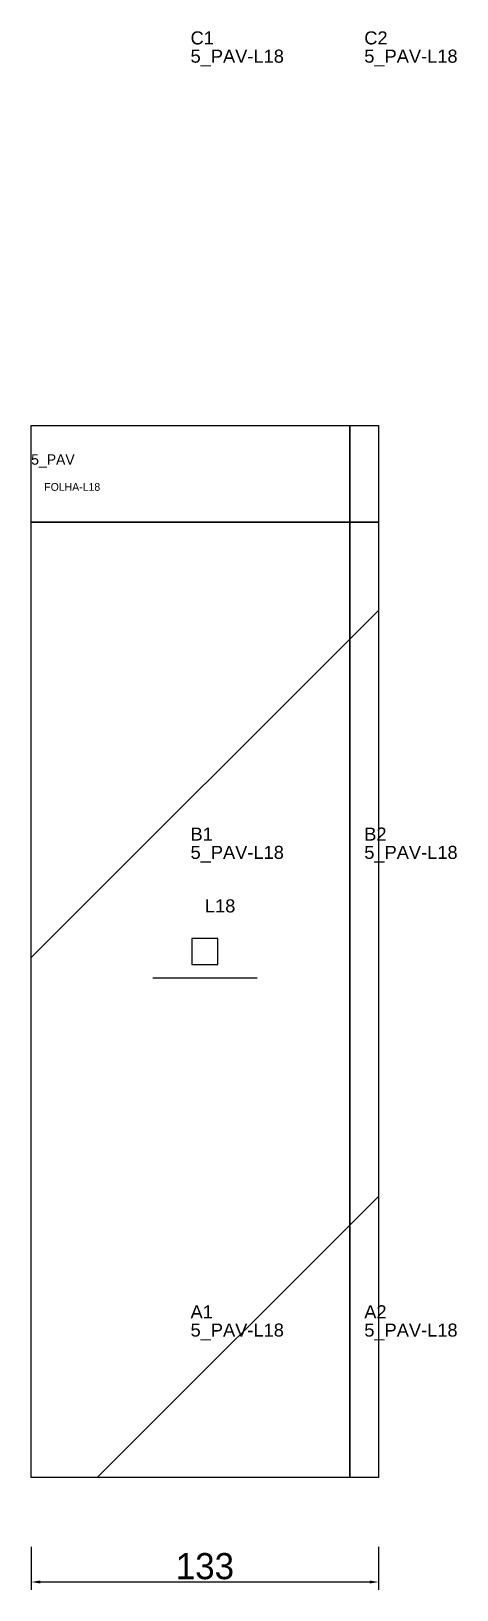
# Model space of a CAD drawing. Header units: metres. Extents: x 222 to 385, y -244 to 353.
import ezdxf

# ---------------------------------------------------------------- set-up
doc = ezdxf.new("R2010")
doc.units = ezdxf.units.M
for name, color, linetype in [('3', 3, 'CONTINUOUS'), ('AUX00', 7, 'CONTINUOUS'), ('COTA', 241, 'CONTINUOUS'), ('FOLHA', 255, 'CONTINUOUS'), ('Hachura', 251, 'CONTINUOUS'), ('NOMENCLATURA', 7, 'CONTINUOUS'), ('Nível', 160, 'CONTINUOUS'), ('Painéis', 200, 'CONTINUOUS'), ('Pilares', 5, 'CONTINUOUS'), ('SARR_2.2x7', 40, 'CONTINUOUS')]:
    doc.layers.add(name, color=color, linetype=linetype)
doc.styles.add('ARIAL', font='Arial.ttf')
doc.styles.add('STR_STANDARD', font='arial.ttf')
doc.dimstyles.new('EZ DXF', dxfattribs={"dimtxt": 10, "dimasz": 3.5, "dimexe": 3, "dimexo": 1.5, "dimgap": 1, "dimtad": 1, "dimdec": 1, "dimdsep": 46, "dimcen": 2.5, "dimazin": 3, "dimtfac": 1, "dimtmove": 0, "dimatfit": 3})

msp = doc.modelspace()

# ---------------------------------------------------------------- hatches: boundary and pattern name
at = {"layer": 'Hachura'}
h = msp.add_hatch(dxfattribs=at)
h.set_pattern_fill('ANSI31', scale=50)
h.paths.add_polyline_path([(222.2, 201.5), (355.2, 201.5), (355.2, -201.5), (222.2, -201.5)])
h = msp.add_hatch(dxfattribs=at)
h.set_pattern_fill('ANSI31', scale=50)
h.paths.add_polyline_path([(222.2, 201.5), (355.2, 201.5), (355.2, -201.5), (222.2, -201.5)])

# ---------------------------------------------------------------- linework, layer by layer
at = {"layer": '3'}
for points in [[(344.2, -201.5), (344.2, 201.5)], [(344.2, -201.5), (344.2, 201.5)], [(222.2, 164.5), (355.2, 164.5)], [(222.2, 164.5), (355.2, 164.5)]]:
    msp.add_lwpolyline(points, close=True, dxfattribs=at)
at = {"layer": 'Painéis', "color": 200}
for p, q in [((222.2, 201.5), (355.2, 201.5)), ((222.2, -201.5), (222.2, 201.5)), ((222.2, 201.5), (355.2, 201.5)), ((222.2, -201.5), (222.2, 201.5)), ((355.2, 201.5), (355.2, -201.5)), ((355.2, 201.5), (355.2, -201.5)), ((355.2, -201.5), (222.2, -201.5)), ((355.2, -201.5), (222.2, -201.5))]:
    msp.add_line(p, q, dxfattribs=at)
at = {"layer": 'Pilares'}
msp.add_lwpolyline([(283.7, -5), (293.7, -5), (293.7, 5), (283.7, 5)], close=True, dxfattribs=at)
msp.add_lwpolyline([(283.7, -5), (293.7, -5), (293.7, 5), (283.7, 5)], close=True, dxfattribs=at)
at = {"layer": 'SARR_2.2x7'}
msp.add_line((268.7, -10), (308.7, -10), dxfattribs=at)
msp.add_line((268.7, -10), (308.7, -10), dxfattribs=at)

# ---------------------------------------------------------------- texts
at = {"layer": '3', "style": 'STR_STANDARD'}
for s, p in [('C1', (283.2, 347.5)), ('C1', (283.2, 347.5)), ('C2', (349.7, 347.5)), ('C2', (349.7, 347.5)), ('B1', (283.2, 42.5)), ('B1', (283.2, 42.5)), ('B2', (349.7, 42.5)), ('B2', (349.7, 42.5)), ('A1', (283.2, -140.5)), ('A1', (283.2, -140.5)), ('A2', (349.7, -140.5)), ('A2', (349.7, -140.5))]:
    msp.add_text(s, height=5, dxfattribs=at).set_placement(p)
at = {"layer": 'AUX00', "style": 'STR_STANDARD'}
for p in [(283.2, 340.5), (283.2, 340.5), (349.7, 340.5), (349.7, 340.5), (283.2, 35.5), (283.2, 35.5), (349.7, 35.5), (349.7, 35.5), (283.2, -147.5), (283.2, -147.5), (349.7, -147.5), (349.7, -147.5)]:
    msp.add_text('5_PAV-L18', height=5, dxfattribs=at).set_placement(p)
at = {"layer": 'FOLHA'}
msp.add_text('FOLHA-L18', height=3, dxfattribs=at).set_placement((227.2, 176.5))
msp.add_text('FOLHA-L18', height=3, dxfattribs=at).set_placement((227.2, 176.5))
at = {"layer": 'NOMENCLATURA', "insert": (288.7, 20), "char_height": 5, "attachment_point": 1, "style": 'ARIAL'}
msp.add_mtext('L18', dxfattribs=at)
msp.add_mtext('L18', dxfattribs=at)
at = {"layer": 'Nível'}
msp.add_text('5_PAV', height=4, dxfattribs=at).set_placement((222.2, 186.5))
msp.add_text('5_PAV', height=4, dxfattribs=at).set_placement((222.2, 186.5))

# ---------------------------------------------------------------- dimensions: what is measured, and where the dimension line sits
at = {"layer": 'COTA'}
msp.add_linear_dim(base=(222.2, -241.5), p1=(222.2, -226.5), p2=(355.2, -226.5), dimstyle='EZ DXF', dxfattribs=at).render()
msp.add_linear_dim(base=(222.2, -241.5), p1=(222.2, -226.5), p2=(355.2, -226.5), dimstyle='EZ DXF', dxfattribs=at).render()

doc.saveas('drawing.dxf')
